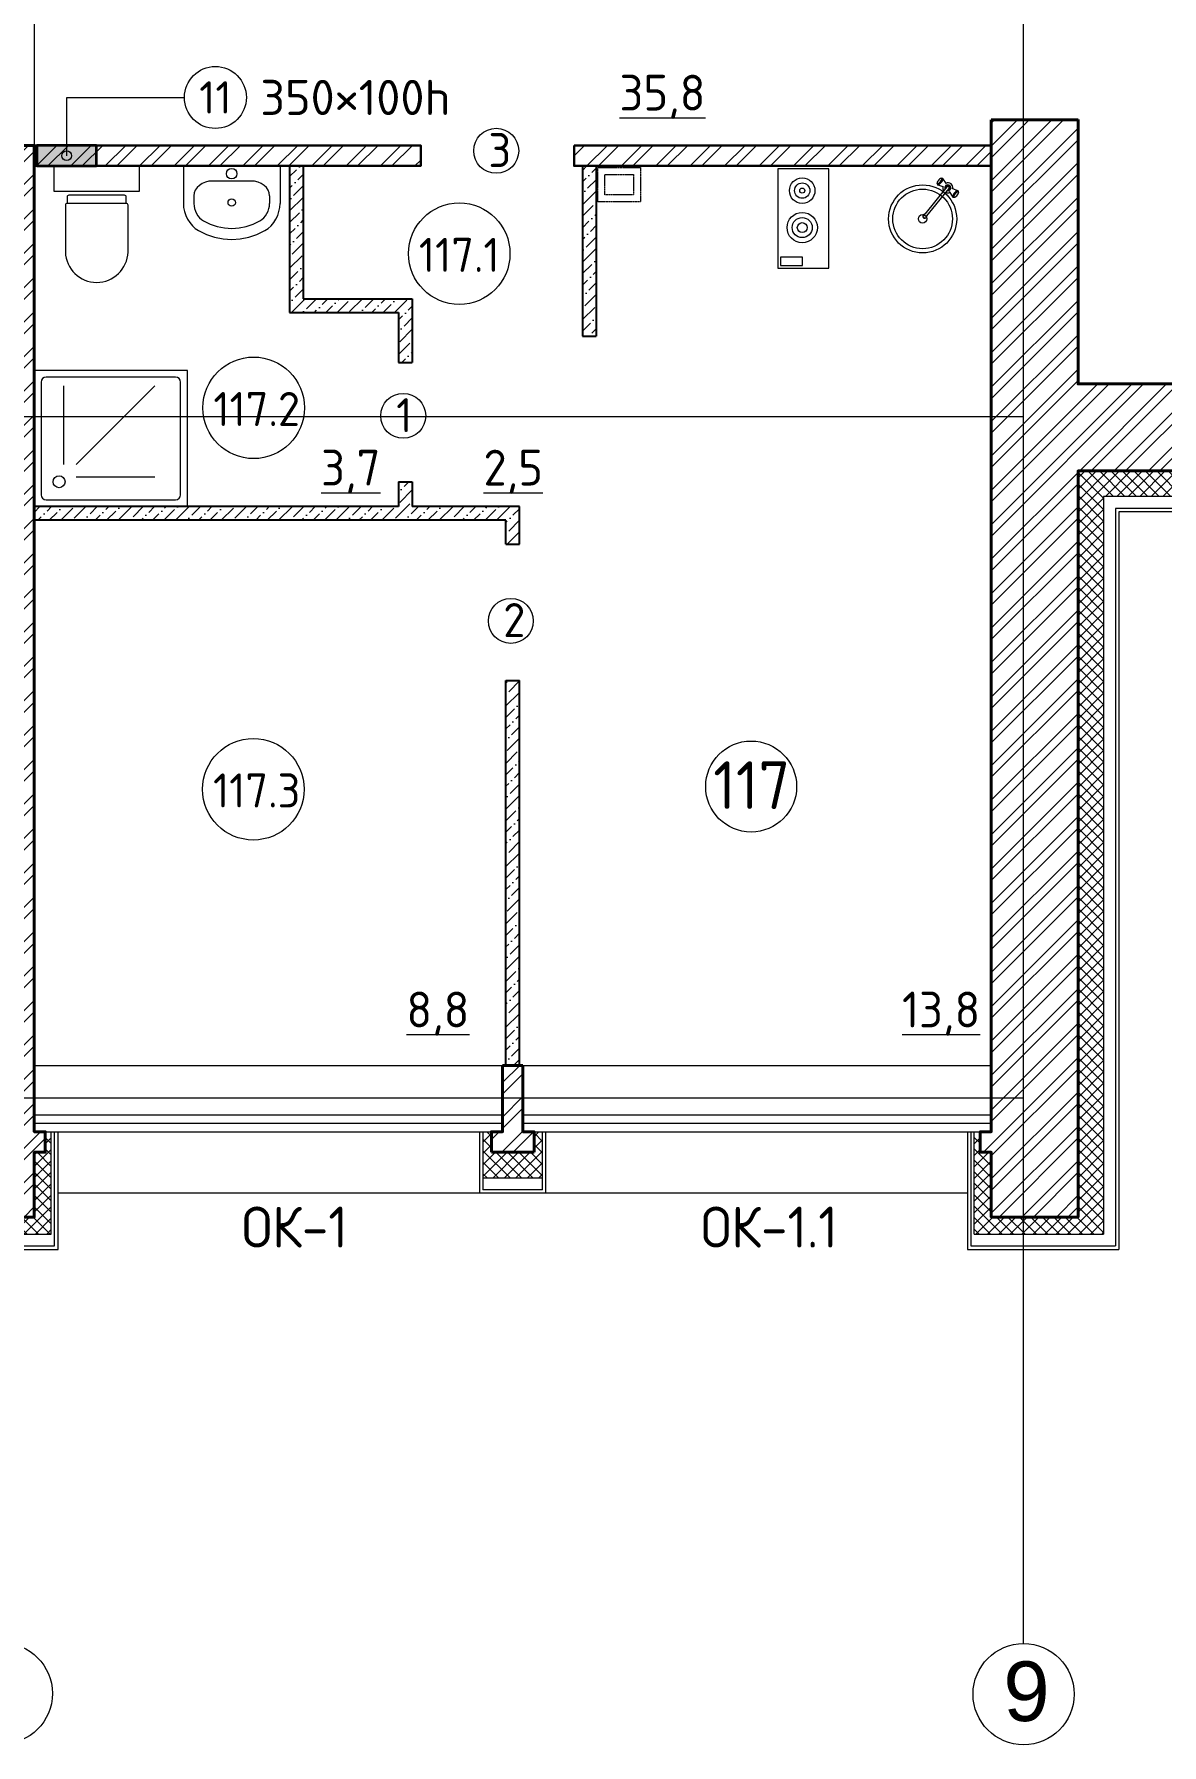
# Model space of a CAD drawing. Header units: millimetres. Extents: x -718 to 68664, y 3859 to 52864.
# Drawn here: x 49533 to 56154, y 27602 to 37643 of the extents above; entities that cross this region are included whole.
import ezdxf
from ezdxf.enums import TextEntityAlignment as Align

# ---------------------------------------------------------------- set-up
doc = ezdxf.new("R2010")
doc.units = ezdxf.units.MM
for name, pattern in [('ACAD_ISO02W100', [15, 12, -3]), ('ACAD_ISO04W100', [30, 24, -3, 0, -3]), ('DASHED', [19.05, 12.7, -6.35])]:
    doc.linetypes.add(name, pattern=pattern)
doc.layers.add('SANTEH', color=30, linetype='Continuous')
for name, color, linetype, lineweight in [('Ж-б_балка', 144, 'ACAD_ISO02W100', 9), ('Кирпич_перегородки_сущ', 46, 'Continuous', 25), ('Кирпич_стены', 56, 'Continuous', 40), ('Марк_пом', 250, 'Continuous', 15), ('Марка_окна_двери', 166, 'Continuous', 13), ('Оборудование', 19, 'Continuous', 13), ('Оборудование_вент', 164, 'Continuous', 15), ('Окна', 164, 'Continuous', 15), ('Оси', 136, 'ACAD_ISO04W100', 9), ('Отверстия', 5, 'Continuous', 35), ('Отверстия_выноски', 7, 'Continuous', 18), ('Перегородки кирпичные новые', 26, 'Continuous', 30), ('Перегородки_новые_CКЦ', 146, 'Continuous', 25), ('Площадь_текст', 198, 'Continuous', 9), ('Утеплитель', 36, 'Continuous', 9), ('фасад_навесной', 250, 'Continuous', 15), ('Штрих_кирпич_план', 27, 'Continuous', 5), ('Штрих_перегородки_план_СКЦ', 116, 'Continuous', 5), ('Штрих_пл_кирп_пер_сущ', 116, 'Continuous', 5), ('Штрих_утеплитель_план', 27, 'Continuous', 5)]:
    doc.layers.add(name, color=color, linetype=linetype, lineweight=lineweight)
doc.styles.add('GOST', font='isocpeur.ttf', dxfattribs={"width": 0.9})
doc.styles.add('GOST Common_1', font='isocpeur.ttf', dxfattribs={"width": 0.95, "height": 45})
doc.styles.get("Standard").update_dxf_attribs({"font": 'arial.ttf'})

# ---------------------------------------------------------------- blocks, each defined once
blk = doc.blocks.new('Dush')
at = {"layer": 'Оборудование'}
for p, q in [((0, -100), (-900, -100)), ((-900, -100), (-900, -900)), ((0, -900), (0, -100)), ((-860, -170), (-860, -830)), ((-70, -140), (-830, -140)), ((-726, -653), (-726, -191)), ((-653, -653), (-191, -191)), ((-40, -830), (-40, -170)), ((-653, -726), (-191, -726)), ((-900, -900), (0, -900)), ((-830, -860), (-70, -860))]:
    blk.add_line(p, q, dxfattribs=at)
blk.add_circle((-754, -754), 35, dxfattribs=at)
for centre, start, end in [((-830, -170), 90, 180), ((-70, -170), 0, 90), ((-830, -830), 180, 270), ((-70, -830), 270, 0)]:
    blk.add_arc(centre, 30, start, end, dxfattribs=at)
blk = doc.blocks.new('Basin 01_72')
for p, q in [((0, 350), (0, 171.8)), ((460, 350), (0, 350)), ((460, 350), (460, 171.8)), ((138.9, 278.2), (138.9, 278.2)), ((321.1, 278.2), (138.9, 278.2)), ((50, 207.5), (50, 171.8)), ((410, 207.5), (410, 171.8))]:
    blk.add_line(p, q)
for points in [[(138.9, 278.2), (121.6, 276.9), (104.9, 272.8), (89.5, 266.3), (76, 257.5), (65, 246.8), (56.8, 234.5), (51.7, 221.3), (50, 207.5)], [(410, 207.5), (408.3, 221.3), (403.2, 234.5), (395, 246.8), (384, 257.5), (370.5, 266.3), (355.1, 272.8), (338.4, 276.9), (321.1, 278.2)], [(0, 171.8), (1.2, 152.1), (5, 132.7), (11.1, 114.1), (19.5, 96.5), (30.1, 80.2), (42.7, 65.6), (56.9, 52.9), (72.7, 42.3)], [(50, 171.8), (50.8, 159.2), (53.2, 146.8), (57.1, 134.9), (62.5, 123.6), (69.3, 113.2), (77.3, 103.8), (86.4, 95.7), (96.5, 89)], [(363.5, 89), (373.6, 95.7), (382.7, 103.8), (390.7, 113.2), (397.5, 123.6), (402.9, 134.9), (406.8, 146.8), (409.2, 159.2), (410, 171.8)], [(387.3, 42.3), (403.1, 52.9), (417.3, 65.6), (429.9, 80.2), (440.5, 96.5), (448.9, 114.1), (455, 132.7), (458.8, 152.1), (460, 171.8)], [(96.5, 89), (128, 73.4), (161.1, 62.2), (195.3, 55.3), (230, 53), (264.7, 55.3), (298.9, 62.2), (332, 73.4), (363.5, 89)], [(72.7, 42.3), (109.8, 24), (148.8, 10.8), (189.1, 2.7), (230, 0), (270.9, 2.7), (311.2, 10.8), (350.2, 24), (387.3, 42.3)]]:
    blk.add_lwpolyline(points)
for centre, radius in [((230, 313.2), 25), ((230, 175.7), 17.5)]:
    blk.add_circle(centre, radius)

msp = doc.modelspace()

# ---------------------------------------------------------------- hatches: boundary and pattern name
at = {"layer": 'Отверстия'}
msp.add_hatch(color=5, dxfattribs=at).paths.add_polyline_path([(49549, 36870), (49899, 36870), (49899, 36990), (49549, 36990)])
at = {"layer": 'Штрих_кирпич_план'}
h = msp.add_hatch(dxfattribs=at)
h.set_pattern_fill('ANSI32', color=256, scale=15)
h.set_pattern_definition([(45, (31448.45, 40962.52), (-101.0279, 101.0279), []), (45, (31515.8, 40962.52), (-101.0279, 101.0279), [])])
h.paths.add_polyline_path([(31533, 41110), (31343, 41110), (31343, 40740), (31533, 40740)], flags=17)
h.paths.add_polyline_path([(31343, 41110), (31153, 41110), (31153, 40740), (31343, 40740)], flags=17)
h.paths.add_polyline_path([(40403, 31590), (40283, 31590), (40283, 31200), (40218, 31200), (40218, 31080), (40468, 31080), (40468, 31200), (40403, 31200)])
h.paths.add_polyline_path([(16413, 47010), (16163, 47010), (16163, 41490), (16413, 41490)])
h.paths.add_polyline_path([(22033, 47520), (20093, 47520), (20093, 47400), (20158, 47400), (20158, 47010), (21523, 47010), (21523, 46750), (22033, 46750)])
h.paths.add_polyline_path([(19258, 47400), (19323, 47400), (19323, 47520), (18813, 47520), (18813, 47400), (18878, 47400), (18878, 47010), (19258, 47010)])
h.paths.add_polyline_path([(17958, 47400), (18023, 47400), (18023, 47520), (17513, 47520), (17513, 47400), (17578, 47400), (17578, 47010), (17958, 47010)])
h.paths.add_polyline_path([(16658, 47400), (16723, 47400), (16723, 47520), (16083, 47520), (16083, 47400), (16148, 47400), (16148, 47010), (16658, 47010)])
h.paths.add_polyline_path([(15358, 47400), (15423, 47400), (15423, 47520), (14913, 47520), (14913, 47400), (14978, 47400), (14978, 47010), (15358, 47010)])
h.paths.add_polyline_path([(13723, 47010), (13723, 47520), (14253, 47520), (14253, 47400), (14188, 47400), (14188, 47010)])
h.paths.add_polyline_path([(12823, 47520), (10363, 47520), (10363, 45840), (10483, 45840), (10483, 45905), (10873, 45905), (10873, 47010), (12823, 47010)])
h.paths.add_polyline_path([(10873, 44725), (10483, 44725), (10483, 44790), (10363, 44790), (10363, 44410), (10483, 44410), (10483, 44475), (10873, 44475)])
h.paths.add_polyline_path([(10873, 43295), (10483, 43295), (10483, 43360), (10363, 43360), (10363, 42980), (10483, 42980), (10483, 43045), (10873, 43045)])
h.paths.add_polyline_path([(22768, 35910), (22033, 35910), (22033, 39560), (21653, 39560), (21653, 35655), (21653, 35080), (22033, 35080), (22033, 35400), (22768, 35400)])
h.paths.add_polyline_path([(22358, 41500), (22423, 41500), (22423, 41620), (22033, 41620), (22033, 44030), (21913, 44030), (21913, 43965), (21523, 43965), (21523, 41490), (15533, 41490), (15533, 41110), (21653, 41110), (21653, 40860), (22033, 40860), (22033, 41110), (22358, 41110)])
h.paths.add_polyline_path([(22033, 45460), (21523, 45460), (21523, 44885), (21913, 44885), (21913, 44820), (22033, 44820)])
h.paths.add_polyline_path([(23658, 41500), (23723, 41500), (23723, 41620), (23213, 41620), (23213, 41500), (23278, 41500), (23278, 41110), (23658, 41110)])
h.paths.add_polyline_path([(25738, 41500), (25803, 41500), (25803, 41620), (25533, 41620), (25023, 41620), (24513, 41620), (24513, 41500), (24578, 41500), (24578, 41110), (25023, 41110), (25023, 40860), (25533, 40860), (25533, 41110), (25738, 41110)])
h.paths.add_polyline_path([(27038, 41500), (27103, 41500), (27103, 41620), (26593, 41620), (26593, 41500), (26658, 41500), (26658, 41110), (27038, 41110)])
h.paths.add_polyline_path([(28728, 41500), (28793, 41500), (28793, 41620), (27893, 41620), (27893, 41500), (27958, 41500), (27958, 41110), (28728, 41110)])
h.paths.add_polyline_path([(30028, 41500), (30093, 41500), (30093, 41620), (29583, 41620), (29583, 41500), (29648, 41500), (29648, 41110), (30028, 41110)])
h.paths.add_polyline_path([(31738, 41500), (31803, 41500), (31803, 41620), (31533, 41620), (31533, 42000), (31153, 42000), (31153, 41620), (30883, 41620), (30883, 41500), (30948, 41500), (30948, 41110), (31738, 41110)])
h.paths.add_polyline_path([(33038, 41500), (33103, 41500), (33103, 41620), (32593, 41620), (32593, 41500), (32658, 41500), (32658, 41110), (33038, 41110)], flags=17)
h.paths.add_polyline_path([(35863, 41620), (33763, 41620), (33763, 41500), (33828, 41500), (33828, 41110), (35863, 41110)], flags=17)
h.paths.add_polyline_path([(37738, 41500), (37803, 41500), (37803, 41620), (37533, 41620), (37533, 42000), (37153, 42000), (37153, 41620), (36893, 41620), (36893, 41110), (37153, 41110), (37158, 39000), (31538, 39000), (31533, 39240), (31153, 39240), (31153, 38370), (31533, 38370), (31533, 38490), (37533, 38490), (37533, 41110), (37738, 41110)])
h.paths.add_polyline_path([(39038, 41500), (39103, 41500), (39103, 41620), (38593, 41620), (38593, 41500), (38658, 41500), (38658, 41110), (39038, 41110)])
h.paths.add_polyline_path([(40728, 41500), (40793, 41500), (40793, 41620), (39893, 41620), (39893, 41500), (39958, 41500), (39958, 41110), (40728, 41110)])
h.paths.add_polyline_path([(42028, 41500), (42093, 41500), (42093, 41620), (41583, 41620), (41583, 41500), (41648, 41500), (41648, 41110), (42028, 41110)])
h.paths.add_polyline_path([(43738, 41500), (43803, 41500), (43803, 41620), (43533, 41620), (43533, 42000), (43153, 42000), (43153, 41620), (42883, 41620), (42883, 41500), (42948, 41500), (42948, 41110), (43153, 41110), (43153, 38490), (43533, 38490), (43533, 41110), (43738, 41110)])
h.paths.add_polyline_path([(45038, 41500), (45103, 41500), (45103, 41620), (44593, 41620), (44593, 41500), (44658, 41500), (44658, 41110), (45038, 41110)])
h.paths.add_polyline_path([(46728, 41500), (46793, 41500), (46793, 41620), (45893, 41620), (45893, 41500), (45958, 41500), (45958, 41110), (46728, 41110)])
h.paths.add_polyline_path([(48028, 41500), (48093, 41500), (48093, 41620), (47583, 41620), (47583, 41500), (47648, 41500), (47648, 41110), (48028, 41110)])
h.paths.add_polyline_path([(49738, 41500), (49803, 41500), (49803, 41620), (49533, 41620), (49533, 42000), (49153, 42000), (49153, 41620), (48883, 41620), (48883, 41500), (48948, 41500), (48948, 41110), (49153, 41110), (49153, 38490), (49533, 38490), (49533, 38610), (49533, 41110), (49738, 41110)])
h.paths.add_polyline_path([(51038, 41500), (51103, 41500), (51103, 41620), (50593, 41620), (50593, 41500), (50658, 41500), (50658, 41110), (51038, 41110)])
h.paths.add_polyline_path([(52728, 41500), (52793, 41500), (52793, 41620), (51893, 41620), (51893, 41500), (51958, 41500), (51958, 41110), (52728, 41110)])
h.paths.add_polyline_path([(54028, 41500), (54093, 41500), (54093, 41620), (53583, 41620), (53583, 41500), (53648, 41500), (53648, 41110), (54028, 41110)])
h.paths.add_polyline_path([(55663, 42000), (55153, 42000), (55153, 41620), (54883, 41620), (54883, 41500), (54948, 41500), (54948, 41110), (55153, 41110), (55153, 38340), (55663, 38340), (55663, 39710), (57638, 39710), (57638, 40100), (57703, 40100), (57703, 40220), (55663, 40220)])
h.paths.add_polyline_path([(61473, 40220), (59403, 40220), (59403, 40100), (59468, 40100), (59468, 39710), (60963, 39710), (60963, 39005), (61353, 39005), (61353, 38940), (61473, 38940)])
h.paths.add_polyline_path([(61473, 37910), (61353, 37910), (61353, 37845), (60963, 37845), (60963, 36880), (61473, 36880)])
h.paths.add_polyline_path([(61473, 35590), (60963, 35590), (58988, 35590), (58988, 35200), (58923, 35200), (58923, 35080), (58988, 35080), (61473, 35080)])
h.paths.add_polyline_path([(57158, 35590), (55663, 35590), (55663, 37140), (55153, 37140), (55153, 31590), (55153, 31200), (55088, 31200), (55088, 31080), (55153, 31080), (55153, 30700), (55663, 30700), (55663, 31080), (55663, 35080), (57223, 35080), (57223, 35200), (57158, 35200)])
h.paths.add_polyline_path([(52468, 31200), (52403, 31200), (52403, 31590), (52283, 31590), (52283, 31200), (52218, 31200), (52218, 31080), (52468, 31080)])
h.paths.add_polyline_path([(49533, 31590), (49533, 36990), (49153, 36990), (49153, 31590), (49153, 31200), (49088, 31200), (49088, 31080), (49153, 31080), (49153, 30700), (49533, 30700), (49533, 31080), (49598, 31080), (49598, 31200), (49533, 31200)])
h.paths.add_polyline_path([(46468, 31200), (46403, 31200), (46403, 31590), (46283, 31590), (46283, 31200), (46218, 31200), (46218, 31080), (46468, 31080)])
h.paths.add_polyline_path([(43598, 31200), (43533, 31200), (43533, 31590), (43533, 36990), (43153, 36990), (43153, 31590), (43153, 31200), (43088, 31200), (43088, 31080), (43153, 31080), (43153, 30700), (43533, 30700), (43533, 31080), (43598, 31080)])
h.paths.add_polyline_path([(37533, 31590), (37533, 36990), (37153, 36990), (37153, 31590), (37153, 31200), (37088, 31200), (37088, 31080), (37153, 31080), (37153, 30700), (37533, 30700), (37533, 31080), (37598, 31080), (37598, 31200), (37533, 31200)])
h.paths.add_polyline_path([(34403, 31590), (34283, 31590), (34283, 31200), (34218, 31200), (34218, 31080), (34468, 31080), (34468, 31200), (34403, 31200)])
h.paths.add_polyline_path([(31533, 31590), (31533, 36400), (31153, 36400), (31153, 31590), (31153, 31200), (31088, 31200), (31088, 31080), (31153, 31080), (31153, 30700), (31533, 30700), (31533, 31080), (31598, 31080), (31598, 31200), (31533, 31200)])
h.paths.add_polyline_path([(31533, 37170), (31153, 37170), (31153, 36400), (31533, 36400)])
h.paths.add_polyline_path([(28403, 31590), (28283, 31590), (28283, 31200), (28218, 31200), (28218, 31080), (28468, 31080), (28468, 31200), (28403, 31200)])
h.paths.add_polyline_path([(25533, 34295), (25143, 34295), (25143, 34360), (25023, 34360), (25023, 34035), (25023, 31080), (25023, 30700), (25533, 30700), (25533, 31080), (25598, 31080), (25598, 31200), (25533, 31200), (25533, 31590)])
h.paths.add_polyline_path([(25533, 37252), (25023, 37252), (25023, 35910), (24448, 35910), (24448, 35400), (25023, 35400), (25023, 35150), (25143, 35150), (25143, 35215), (25533, 35215)])
h.paths.add_polyline_path([(25533, 39560), (25023, 39560), (25023, 38660), (25533, 38660)])
h.paths.add_polyline_path([(12666, 41110), (12666, 41490), (10873, 41490), (10873, 41865), (10483, 41865), (10483, 41930), (10363, 41930), (10363, 35080), (10363, 34635), (10873, 34635), (10873, 35080), (10873, 41110)])
at = {"layer": 'Штрих_перегородки_план_СКЦ'}
h = msp.add_hatch(dxfattribs=at)
h.set_pattern_fill('ANSI36', color=256, scale=15)
h.set_pattern_definition([(45, (-66363.263, 98365.506), (25.25697, 92.608891), [119.0625, -23.8125, 0, -23.8125])])
h.paths.add_polyline_path([(51753, 36090), (51113, 36090), (51113, 36870), (51033, 36870), (51033, 36010), (51673, 36010), (51673, 35716), (51753, 35716)])
h.paths.add_polyline_path([(52833, 36870), (52753, 36870), (52753, 35870), (52833, 35870)])
h.paths.add_polyline_path([(52383, 34870), (51753, 34870), (51753, 35016), (51673, 35016), (51673, 34870), (49533, 34870), (49533, 34790), (52303, 34790), (52303, 34650), (52383, 34650)])
h.paths.add_polyline_path([(52383, 33850), (52303, 33850), (52303, 31590), (52383, 31590)])
at = {"layer": 'Штрих_пл_кирп_пер_сущ'}
h = msp.add_hatch(dxfattribs=at)
h.set_pattern_fill('ANSI32', color=256, scale=15)
h.set_pattern_definition([(45, (-66363.26, 98365.5), (-101.02788, 101.02788), []), (45, (-66295.91, 98365.5), (-101.02788, 101.02788), [])])
h.paths.add_polyline_path([(39433, 36990), (37533, 36990), (37533, 36870), (39383, 36870), (39433, 36870)])
h.paths.add_polyline_path([(43153, 36990), (40233, 36990), (40233, 36870), (43153, 36870)])
h.paths.add_polyline_path([(45983, 36990), (43533, 36990), (43533, 36870), (45983, 36870)])
h.paths.add_polyline_path([(49153, 36990), (46883, 36990), (46883, 36870), (49153, 36870)])
h.paths.add_polyline_path([(51803, 36990), (49533, 36990), (49533, 36870), (51803, 36870)])
h.paths.add_polyline_path([(55153, 36990), (52703, 36990), (52703, 36870), (55153, 36870)])
at = {"layer": 'Штрих_утеплитель_план'}
h = msp.add_hatch(dxfattribs=at)
h.set_pattern_fill('ANSI37', color=256, scale=15)
h.set_pattern_definition([(45, (-66363.263, 98365.506), (-33.67596, 33.67596), []), (135, (-66363.263, 98365.506), (-33.67596, -33.67596), [])])
h.paths.add_polyline_path([(54123, 41770), (53553, 41770), (53553, 41500), (53583, 41500), (53583, 41620), (54093, 41620), (54093, 41500), (54123, 41500)])
h.paths.add_polyline_path([(55813, 42100), (55053, 42100), (55053, 41770), (54853, 41770), (54853, 41500), (54883, 41500), (54883, 41620), (55153, 41620), (55153, 42000), (55663, 42000), (55663, 40220), (57703, 40220), (57703, 40100), (57733, 40100), (57733, 40370), (55813, 40370)])
h.paths.add_polyline_path([(61623, 40370), (59373, 40370), (59373, 40100), (59403, 40100), (59403, 40220), (61473, 40220), (61473, 39900), (61623, 39900)])
h.paths.add_polyline_path([(61623, 39900), (61473, 39900), (61473, 38940), (61353, 38940), (61353, 38910), (61623, 38910)])
h.paths.add_polyline_path([(61623, 37940), (61353, 37940), (61353, 37910), (61473, 37910), (61473, 36880), (61343, 36880), (61343, 36850), (61623, 36850)])
h.paths.add_polyline_path([(61623, 35620), (61343, 35620), (61343, 35590), (61473, 35590), (61473, 35080), (61343, 35080), (61343, 34930), (61623, 34930)])
h.paths.add_polyline_path([(61343, 35080), (58923, 35080), (58923, 35200), (58893, 35200), (58893, 34930), (61343, 34930)])
h.paths.add_polyline_path([(57253, 35200), (57223, 35200), (57223, 35080), (55663, 35080), (55663, 31080), (55663, 30700), (55343, 30700), (55343, 30600), (55813, 30600), (55813, 34930), (57253, 34930)])
h.paths.add_polyline_path([(55343, 30700), (55153, 30700), (55153, 31080), (55088, 31080), (55088, 31200), (55053, 31200), (55053, 30600), (55343, 30600)])
h.paths.add_polyline_path([(52518, 31200), (52468, 31200), (52468, 31080), (52218, 31080), (52218, 31200), (52168, 31200), (52168, 30930), (52518, 30930)])
h.paths.add_polyline_path([(49633, 31200), (49598, 31200), (49598, 31080), (49533, 31080), (49533, 30700), (49343, 30700), (49343, 30600), (49633, 30600)])
h.paths.add_polyline_path([(49343, 30700), (49153, 30700), (49153, 31080), (49088, 31080), (49088, 31200), (49053, 31200), (49053, 30600), (49343, 30600)])
h.paths.add_polyline_path([(46518, 31200), (46468, 31200), (46468, 31080), (46218, 31080), (46218, 31200), (46168, 31200), (46168, 30930), (46518, 30930)])
h.paths.add_polyline_path([(43633, 31200), (43598, 31200), (43598, 31080), (43533, 31080), (43533, 30700), (43343, 30700), (43343, 30600), (43633, 30600)])
h.paths.add_polyline_path([(43343, 30700), (43153, 30700), (43153, 31080), (43088, 31080), (43088, 31200), (43053, 31200), (43053, 30600), (43343, 30600)])
h.paths.add_polyline_path([(40518, 31200), (40468, 31200), (40468, 31080), (40218, 31080), (40218, 31200), (40168, 31200), (40168, 30930), (40518, 30930)])
h.paths.add_polyline_path([(37633, 31200), (37598, 31200), (37598, 31080), (37533, 31080), (37533, 30700), (37343, 30700), (37343, 30600), (37633, 30600)])
h.paths.add_polyline_path([(37343, 30700), (37153, 30700), (37153, 31080), (37088, 31080), (37088, 31200), (37053, 31200), (37053, 30600), (37343, 30600)])
h.paths.add_polyline_path([(34518, 31200), (34468, 31200), (34468, 31080), (34218, 31080), (34218, 31200), (34168, 31200), (34168, 30930), (34518, 30930)])
h.paths.add_polyline_path([(31633, 31200), (31598, 31200), (31598, 31080), (31533, 31080), (31533, 30700), (31343, 30700), (31343, 30600), (31633, 30600)])
h.paths.add_polyline_path([(31343, 30700), (31153, 30700), (31153, 31080), (31088, 31080), (31088, 31200), (31053, 31200), (31053, 30600), (31343, 30600)])
h.paths.add_polyline_path([(28518, 31200), (28468, 31200), (28468, 31080), (28218, 31080), (28218, 31200), (28168, 31200), (28168, 30930), (28518, 30930)])
h.paths.add_polyline_path([(25633, 31200), (25598, 31200), (25598, 31080), (25533, 31080), (25533, 30700), (25343, 30700), (25343, 30600), (25633, 30600)])
h.paths.add_polyline_path([(25343, 30700), (25023, 30700), (25023, 31080), (25023, 31400), (24873, 31400), (24873, 30600), (25343, 30600)])
h.paths.add_polyline_path([(25023, 34360), (25143, 34360), (25143, 34390), (24873, 34390), (24873, 31400), (25023, 31400)])
h.paths.add_polyline_path([(25023, 35400), (24448, 35400), (24418, 35400), (24418, 35250), (24873, 35250), (24873, 35120), (25143, 35120), (25143, 35150), (25023, 35150)])
h.paths.add_polyline_path([(22798, 35400), (22768, 35400), (22768, 35400), (22033, 35400), (22033, 35080), (21843, 35080), (21843, 34980), (22133, 34980), (22133, 35250), (22798, 35250)])
h.paths.add_polyline_path([(21843, 35080), (21653, 35080), (21653, 35200), (21553, 35200), (21553, 34980), (21843, 34980)])
h.paths.add_polyline_path([(19343, 35200), (19243, 35200), (19243, 35080), (18863, 35080), (18863, 35200), (18763, 35200), (18763, 34930), (19343, 34930)])
h.paths.add_polyline_path([(16263, 35080), (16073, 35080), (16073, 35200), (15973, 35200), (15973, 34930), (16263, 34930)])
h.paths.add_polyline_path([(16553, 35200), (16453, 35200), (16453, 35080), (16263, 35080), (16263, 34930), (16553, 34930)])
h.paths.add_polyline_path([(13763, 35200), (13663, 35200), (13663, 35080), (13283, 35080), (13283, 35200), (13183, 35200), (13183, 34930), (13763, 34930)])
h.paths.add_polyline_path([(10973, 35200), (10873, 35200), (10873, 35080), (10873, 34635), (10683, 34635), (10683, 34535), (10973, 34535)])
h.paths.add_polyline_path([(10363, 35080), (10363, 35400), (10213, 35400), (10213, 34535), (10683, 34535), (10683, 34635), (10363, 34635)])
h.paths.add_polyline_path([(10363, 41300), (10213, 41300), (10213, 35400), (10363, 35400)])
h.paths.add_polyline_path([(10363, 41930), (10483, 41930), (10483, 41960), (10213, 41960), (10213, 41300), (10363, 41300)])
h.paths.add_polyline_path([(10363, 43360), (10483, 43360), (10483, 43390), (10213, 43390), (10213, 42950), (10483, 42950), (10483, 42980), (10363, 42980)])
h.paths.add_polyline_path([(10363, 44790), (10483, 44790), (10483, 44820), (10213, 44820), (10213, 44380), (10483, 44380), (10483, 44410), (10363, 44410)])
h.paths.add_polyline_path([(10363, 47200), (10213, 47200), (10213, 45810), (10483, 45810), (10483, 45840), (10363, 45840)])
h.paths.add_polyline_path([(10363, 47520), (12823, 47520), (12823, 47310), (12853, 47310), (12853, 47670), (10213, 47670), (10213, 47200), (10363, 47200)])
h.paths.add_polyline_path([(14283, 47670), (13693, 47670), (13693, 47310), (13723, 47310), (13723, 47520), (14253, 47520), (14253, 47400), (14283, 47400)])
h.paths.add_polyline_path([(15453, 47670), (14883, 47670), (14883, 47400), (14913, 47400), (14913, 47520), (15423, 47520), (15423, 47400), (15453, 47400)])
h.paths.add_polyline_path([(16753, 47670), (16053, 47670), (16053, 47400), (16083, 47400), (16083, 47520), (16723, 47520), (16723, 47400), (16753, 47400)])
h.paths.add_polyline_path([(18053, 47670), (17483, 47670), (17483, 47400), (17513, 47400), (17513, 47520), (18023, 47520), (18023, 47400), (18053, 47400)])
h.paths.add_polyline_path([(19353, 47670), (18783, 47670), (18783, 47400), (18813, 47400), (18813, 47520), (19323, 47520), (19323, 47400), (19353, 47400)])
h.paths.add_polyline_path([(22183, 47670), (20063, 47670), (20063, 47400), (20093, 47400), (20093, 47520), (22033, 47520), (22033, 46750), (21843, 46750), (21843, 46720), (22183, 46720)])
h.paths.add_polyline_path([(22183, 45490), (21843, 45490), (21843, 45460), (22033, 45460), (22033, 44820), (21913, 44820), (21913, 44790), (22183, 44790)])
h.paths.add_polyline_path([(22183, 44060), (21913, 44060), (21913, 44030), (22033, 44030), (22033, 41620), (22423, 41620), (22423, 41500), (22453, 41500), (22453, 41770), (22183, 41770)])
h.paths.add_polyline_path([(23753, 41770), (23183, 41770), (23183, 41500), (23213, 41500), (23213, 41620), (23723, 41620), (23723, 41500), (23753, 41500)])
h.paths.add_polyline_path([(25833, 41770), (24483, 41770), (24483, 41500), (24513, 41500), (24513, 41620), (25023, 41620), (25533, 41620), (25803, 41620), (25803, 41500), (25833, 41500)])
h.paths.add_polyline_path([(27133, 41770), (26563, 41770), (26563, 41500), (26593, 41500), (26593, 41620), (27103, 41620), (27103, 41500), (27133, 41500)])
h.paths.add_polyline_path([(28823, 41770), (27863, 41770), (27863, 41500), (27893, 41500), (27893, 41620), (28793, 41620), (28793, 41500), (28823, 41500)])
h.paths.add_polyline_path([(30123, 41770), (29553, 41770), (29553, 41500), (29583, 41500), (29583, 41620), (30093, 41620), (30093, 41500), (30123, 41500)])
h.paths.add_polyline_path([(31153, 42000), (31533, 42000), (31533, 41620), (31803, 41620), (31803, 41500), (31833, 41500), (31833, 41770), (31633, 41770), (31633, 42100), (31053, 42100), (31053, 41770), (30853, 41770), (30853, 41500), (30883, 41500), (30883, 41620), (31153, 41620)])
h.paths.add_polyline_path([(33133, 41770), (32563, 41770), (32563, 41500), (32593, 41500), (32593, 41620), (33103, 41620), (33103, 41500), (33133, 41500)])
h.paths.add_polyline_path([(35893, 41770), (33733, 41770), (33733, 41500), (33763, 41500), (33763, 41620), (35863, 41620), (35863, 41340), (35893, 41340)])
h.paths.add_polyline_path([(37153, 42000), (37533, 42000), (37533, 41620), (37803, 41620), (37803, 41500), (37833, 41500), (37833, 41770), (37633, 41770), (37633, 42100), (37053, 42100), (37053, 41770), (36863, 41770), (36863, 41340), (36879, 41340), (36893, 41340), (36893, 41620), (37153, 41620)])
h.paths.add_polyline_path([(39133, 41770), (38563, 41770), (38563, 41500), (38593, 41500), (38593, 41620), (39103, 41620), (39103, 41500), (39133, 41500)])
h.paths.add_polyline_path([(40823, 41770), (39863, 41770), (39863, 41500), (39893, 41500), (39893, 41620), (40793, 41620), (40793, 41500), (40823, 41500)])
h.paths.add_polyline_path([(42123, 41770), (41553, 41770), (41553, 41500), (41583, 41500), (41583, 41620), (42093, 41620), (42093, 41500), (42123, 41500)])
h.paths.add_polyline_path([(43153, 42000), (43533, 42000), (43533, 41620), (43803, 41620), (43803, 41500), (43833, 41500), (43833, 41770), (43633, 41770), (43633, 42100), (43053, 42100), (43053, 41770), (42853, 41770), (42853, 41500), (42883, 41500), (42883, 41620), (43153, 41620)])
h.paths.add_polyline_path([(45133, 41770), (44563, 41770), (44563, 41500), (44593, 41500), (44593, 41620), (45103, 41620), (45103, 41500), (45133, 41500)])
h.paths.add_polyline_path([(46823, 41770), (45863, 41770), (45863, 41500), (45893, 41500), (45893, 41620), (46793, 41620), (46793, 41500), (46823, 41500)])
h.paths.add_polyline_path([(48123, 41770), (47553, 41770), (47553, 41500), (47583, 41500), (47583, 41620), (48093, 41620), (48093, 41500), (48123, 41500)])
h.paths.add_polyline_path([(49153, 42000), (49533, 42000), (49533, 41620), (49803, 41620), (49803, 41500), (49833, 41500), (49833, 41770), (49633, 41770), (49633, 42100), (49053, 42100), (49053, 41770), (48853, 41770), (48853, 41500), (48883, 41500), (48883, 41620), (49153, 41620)])
h.paths.add_polyline_path([(51133, 41770), (50563, 41770), (50563, 41500), (50593, 41500), (50593, 41620), (51103, 41620), (51103, 41500), (51133, 41500)])
h.paths.add_polyline_path([(52823, 41770), (51863, 41770), (51863, 41500), (51893, 41500), (51893, 41620), (52793, 41620), (52793, 41500), (52823, 41500)])

# ---------------------------------------------------------------- linework, layer by layer
at = {"layer": 'Ж-б_балка', "ltscale": 0.1}
msp.add_line((49533, 38610), (49533, 37110), dxfattribs=at)
at = {"layer": 'Ж-б_балка', "ltscale": 15}
msp.add_line((49533, 38490), (49533, 36990), dxfattribs=at)
at = {"layer": 'Кирпич_перегородки_сущ'}
for p, q in [((49533, 36990), (51803, 36990)), ((51803, 36990), (51803, 36870)), ((52703, 36990), (55153, 36990)), ((52703, 36990), (52703, 36870)), ((49533, 36870), (51803, 36870)), ((52703, 36870), (55153, 36870))]:
    msp.add_line(p, q, dxfattribs=at)
at = {"layer": 'Кирпич_стены'}
for p, q in [((55153, 37140), (55663, 37140)), ((49153, 36990), (49533, 36990))]:
    msp.add_line(p, q, dxfattribs=at)
at = {"layer": 'Кирпич_стены', "lineweight": 15}
msp.add_line((49533, 31590), (55153, 31590), dxfattribs=at)
at = {"layer": 'Кирпич_стены'}
for points in [[(55153, 37140), (55153, 31590)], [(57158, 35590), (55663, 35590), (55663, 37142)], [(49533, 31590), (49533, 36990)], [(55088, 31080), (55153, 31080), (55153, 30700), (55663, 30700), (55663, 31080), (55663, 35080), (57223, 35080)], [(49533, 31590), (49533, 31200), (49598, 31200), (49598, 31080), (49533, 31080)], [(52283, 31590), (52283, 31200), (52218, 31200), (52218, 31080)], [(52403, 31590), (52283, 31590)], [(52403, 31590), (52403, 31200), (52468, 31200), (52468, 31080)], [(55153, 31590), (55153, 31200), (55088, 31200), (55088, 31080), (55153, 31080)], [(49088, 31080), (49153, 31080), (49153, 30700), (49533, 30700), (49533, 31080), (49598, 31080)], [(52218, 31080), (52468, 31080)]]:
    msp.add_lwpolyline(points, dxfattribs=at)
at = {"layer": 'Марк_пом'}
for centre, radius in [((52029, 36355), 298), ((50822, 35450), 298), ((50820, 33211), 298), ((53743, 33227), 267)]:
    msp.add_circle(centre, radius, dxfattribs=at)
at = {"layer": 'Марка_окна_двери'}
for centre in [(52246, 36959), (51700, 35403), (52332, 34199)]:
    msp.add_circle(centre, 132, dxfattribs=at)
at = {"layer": 'Оборудование', "linetype": 'Continuous'}
for p, q in [((54836, 36772), (54835, 36768)), ((54835, 36768), (54836, 36766)), ((54837, 36762), (54835, 36768)), ((54838, 36778), (54836, 36772)), ((54836, 36766), (54839, 36766)), ((54837, 36762), (54838, 36759)), ((54841, 36783), (54838, 36778)), ((54838, 36759), (54841, 36759)), ((54875, 36745), (54838, 36759)), ((54839, 36766), (54842, 36767)), ((54846, 36789), (54841, 36783)), ((54841, 36759), (54846, 36760)), ((54842, 36767), (54847, 36770)), ((54850, 36793), (54846, 36789)), ((54846, 36760), (54851, 36764)), ((54847, 36770), (54852, 36775)), ((54855, 36796), (54850, 36793)), ((54851, 36764), (54857, 36770)), ((54852, 36775), (54856, 36780)), ((54859, 36798), (54855, 36796)), ((54856, 36780), (54860, 36786)), ((54857, 36770), (54862, 36776)), ((54861, 36797), (54859, 36798)), ((54865, 36797), (54859, 36798)), ((54860, 36786), (54862, 36791)), ((54862, 36795), (54861, 36797)), ((54862, 36791), (54862, 36795)), ((54862, 36776), (54866, 36783)), ((54868, 36797), (54865, 36797)), ((54866, 36783), (54869, 36789)), ((54869, 36794), (54868, 36797)), ((54890, 36764), (54868, 36797)), ((54869, 36789), (54869, 36794)), ((54887, 36755), (54883, 36750)), ((54887, 36754), (54884, 36750)), ((54892, 36758), (54887, 36755)), ((54892, 36757), (54887, 36754)), ((54898, 36759), (54892, 36758)), ((54898, 36758), (54892, 36757)), ((54898, 36752), (54894, 36751)), ((54903, 36758), (54898, 36759)), ((54903, 36757), (54898, 36758)), ((54901, 36751), (54898, 36752)), ((54909, 36755), (54903, 36758)), ((54908, 36754), (54903, 36757)), ((54912, 36750), (54908, 36754)), ((54912, 36751), (54909, 36755)), ((54893, 36748), (54762, 36587)), ((54775, 36577), (54905, 36738)), ((54883, 36750), (54881, 36745)), ((54881, 36745), (54881, 36739)), ((54881, 36739), (54882, 36735)), ((54884, 36750), (54882, 36744)), ((54882, 36744), (54882, 36739)), ((54882, 36739), (54883, 36736)), ((54889, 36747), (54888, 36743)), ((54888, 36743), (54888, 36742)), ((54891, 36749), (54889, 36747)), ((54894, 36751), (54891, 36749)), ((54895, 36749), (54893, 36748)), ((54898, 36750), (54895, 36749)), ((54895, 36726), (54898, 36726)), ((54895, 36725), (54898, 36725)), ((54900, 36749), (54898, 36750)), ((54898, 36726), (54904, 36727)), ((54898, 36725), (54904, 36726)), ((54903, 36748), (54900, 36749)), ((54900, 36732), (54901, 36733)), ((54904, 36750), (54901, 36751)), ((54901, 36733), (54904, 36734)), ((54905, 36746), (54903, 36748)), ((54906, 36747), (54904, 36750)), ((54904, 36734), (54907, 36737)), ((54904, 36727), (54908, 36730)), ((54904, 36726), (54909, 36729)), ((54906, 36743), (54905, 36746)), ((54905, 36738), (54906, 36741)), ((54908, 36744), (54906, 36747)), ((54906, 36741), (54906, 36743)), ((54906, 36720), (54928, 36687)), ((54907, 36737), (54908, 36740)), ((54908, 36740), (54908, 36744)), ((54908, 36730), (54912, 36734)), ((54909, 36729), (54913, 36734)), ((54915, 36745), (54912, 36751)), ((54914, 36745), (54912, 36750)), ((54912, 36734), (54914, 36739)), ((54913, 36734), (54915, 36739)), ((54914, 36739), (54914, 36745)), ((54915, 36739), (54915, 36745)), ((54921, 36739), (54958, 36724)), ((54927, 36695), (54926, 36690)), ((54926, 36690), (54928, 36687)), ((54930, 36701), (54927, 36695)), ((54928, 36687), (54931, 36686)), ((54934, 36708), (54930, 36701)), ((54931, 36686), (54937, 36686)), ((54934, 36693), (54933, 36689)), ((54933, 36689), (54934, 36687)), ((54939, 36714), (54934, 36708)), ((54936, 36698), (54934, 36693)), ((54934, 36687), (54937, 36686)), ((54940, 36704), (54936, 36698)), ((54937, 36686), (54941, 36687)), ((54945, 36720), (54939, 36714)), ((54944, 36709), (54940, 36704)), ((54941, 36687), (54945, 36691)), ((54949, 36714), (54944, 36709)), ((54950, 36723), (54945, 36720)), ((54945, 36691), (54950, 36695)), ((54953, 36717), (54949, 36714)), ((54955, 36725), (54950, 36723)), ((54950, 36695), (54954, 36701)), ((54957, 36718), (54953, 36717)), ((54954, 36701), (54958, 36706)), ((54958, 36724), (54955, 36725)), ((54960, 36718), (54957, 36718)), ((54959, 36721), (54958, 36724)), ((54958, 36706), (54960, 36711)), ((54959, 36721), (54961, 36715)), ((54961, 36715), (54960, 36718)), ((54960, 36711), (54961, 36715)), ((54753, 36578), (54752, 36575)), ((54752, 36575), (54752, 36571)), ((54752, 36571), (54753, 36568)), ((54754, 36582), (54753, 36578)), ((54753, 36578), (54754, 36582)), ((54753, 36578), (54753, 36574)), ((54753, 36574), (54755, 36571)), ((54753, 36568), (54755, 36566)), ((54757, 36584), (54754, 36582)), ((54755, 36571), (54757, 36568)), ((54755, 36566), (54758, 36564)), ((54760, 36586), (54757, 36584)), ((54757, 36568), (54761, 36566)), ((54758, 36564), (54762, 36563)), ((54762, 36587), (54760, 36586)), ((54761, 36566), (54764, 36565)), ((54762, 36563), (54765, 36564)), ((54764, 36565), (54768, 36566)), ((54765, 36564), (54768, 36566)), ((54768, 36566), (54771, 36568)), ((54768, 36566), (54771, 36568)), ((54771, 36568), (54774, 36571)), ((54774, 36571), (54775, 36574)), ((54775, 36574), (54775, 36577))]:
    msp.add_line(p, q, dxfattribs=at)
at = {"layer": 'Оборудование'}
for points in [[(50150, 36870), (50150, 36720), (49650, 36720), (49650, 36870)], [(50150, 36870), (50150, 36720), (49650, 36720), (49650, 36870)], [(54200, 36270), (54200, 36853), (53900, 36853), (53900, 36270)], [(54044, 36335), (53916, 36335), (53916, 36285), (54044, 36285)]]:
    msp.add_lwpolyline(points, close=True, dxfattribs=at)
msp.add_lwpolyline([(50084, 36364), (50084, 36364), (50084, 36640, 0.414214), (50074, 36650), (50074, 36688, 0.414214), (50064, 36698), (49736, 36698, 0.414214), (49726, 36688), (49726, 36650, 0.414214), (49716, 36640), (49716, 36364, 0.965307)], format="xyb", close=True, dxfattribs=at)
msp.add_lwpolyline([(50074, 36650), (49726, 36650)], dxfattribs=at)
for centre, radius in [((54043, 36725), 75), ((54043, 36725), 45), ((54043, 36725), 15), ((54043, 36508), 89), ((54043, 36508), 59), ((54043, 36508), 29)]:
    msp.add_circle(centre, radius, dxfattribs=at)
at = {"layer": 'Оборудование', "linetype": 'Continuous'}
for radius in [200, 175, 25]:
    msp.add_circle((54750, 36559), radius, dxfattribs=at)
for start, end in [(349.0488, 113.0958), (169.0488, 215.847), (246.2976, 293.0958)]:
    msp.add_arc((54898, 36742), 30, start, end, dxfattribs=at)
at = {"layer": 'Оборудование_вент', "color": 175, "linetype": 'DASHED', "lineweight": 9, "ltscale": 0.06, "true_color": 0x4554a5}
for points in [[(52843, 36860), (53093, 36860), (53093, 36660), (52843, 36660)], [(52883, 36820), (53053, 36820), (53053, 36700), (52883, 36700)]]:
    msp.add_lwpolyline(points, close=True, dxfattribs=at)
at = {"layer": 'Окна'}
for p, q in [((49533, 31300), (52283, 31300)), ((49533, 31250), (52283, 31250)), ((52403, 31300), (55153, 31300)), ((52403, 31250), (55153, 31250)), ((49598, 31200), (52218, 31200)), ((52468, 31200), (55088, 31200))]:
    msp.add_line(p, q, dxfattribs=at)
at = {"layer": 'Оси', "ltscale": 0.3}
for p, q in [((55343, 28200), (55343, 41990)), ((4164, 35400), (55343, 35400)), ((4164, 31400), (55343, 31400))]:
    msp.add_line(p, q, dxfattribs=at)
at = {"layer": 'Оси', "linetype": 'Continuous'}
msp.add_line((55343, 28196), (55343, 28700), dxfattribs=at)
for centre in [(49343, 27903), (55343, 27899)]:
    msp.add_circle(centre, 297, dxfattribs=at)
at = {"layer": 'Отверстия', "color": 5}
msp.add_lwpolyline([(49549, 36870), (49899, 36870), (49899, 36990), (49549, 36990)], close=True, dxfattribs=at)
at = {"layer": 'Отверстия_выноски', "lineweight": 13}
msp.add_lwpolyline([(49724, 36930), (49724, 37272), (50415, 37272)], dxfattribs=at)
at = {"layer": 'Отверстия_выноски'}
for centre, radius in [((50597, 37272), 182), ((49724, 36930), 28.9)]:
    msp.add_circle(centre, radius, dxfattribs=at)
at = {"layer": 'Перегородки кирпичные новые'}
for points in [[(49533, 36990), (51803, 36990), (51803, 36870), (49533, 36870)], [(52703, 36990), (55153, 36990), (55153, 36870), (52703, 36870)]]:
    msp.add_lwpolyline(points, close=True, dxfattribs=at)
at = {"layer": 'Перегородки_новые_CКЦ'}
for p, q in [((51033, 36870), (51033, 36010)), ((51113, 36870), (51113, 36090)), ((52753, 36870), (52753, 35870)), ((52833, 36870), (52833, 35870)), ((51113, 36090), (51753, 36090)), ((51753, 36090), (51753, 35716)), ((51753, 36090), (51753, 35716)), ((51033, 36010), (51673, 36010)), ((51673, 36010), (51673, 35716)), ((52753, 35870), (52833, 35870)), ((51673, 35716), (51753, 35716)), ((51673, 35016), (51753, 35016)), ((51673, 35016), (51673, 34870)), ((51753, 35016), (51753, 34870)), ((51753, 35016), (51753, 34870)), ((51673, 34870), (49533, 34870)), ((52383, 34870), (51753, 34870)), ((52383, 34650), (52383, 34870)), ((52303, 34790), (49533, 34790)), ((52303, 34650), (52303, 34790)), ((52303, 34650), (52383, 34650)), ((52303, 34650), (52383, 34650)), ((52303, 31590), (52303, 33850)), ((52303, 33850), (52383, 33850)), ((52303, 33850), (52383, 33850)), ((52383, 31590), (52383, 33850))]:
    msp.add_line(p, q, dxfattribs=at)
at = {"layer": 'Утеплитель'}
for p, q in [((57253, 34930), (55813, 34930)), ((55813, 34930), (55813, 30600)), ((49633, 30600), (49633, 31200)), ((55053, 30600), (55053, 31200)), ((52168, 30930), (52518, 30930)), ((49053, 30600), (49633, 30600)), ((55053, 30600), (55813, 30600))]:
    msp.add_line(p, q, dxfattribs=at)
at = {"layer": 'фасад_навесной'}
for p, q in [((57253, 34860), (55883, 34860)), ((55883, 34860), (55883, 30530)), ((61713, 34840), (55903, 34840)), ((55903, 34840), (55903, 30510)), ((49653, 30530), (49653, 31200)), ((49673, 30510), (49673, 31200)), ((52148, 31200), (52148, 30840)), ((52168, 31200), (52168, 30860)), ((52518, 30860), (52518, 31200)), ((52538, 30840), (52538, 31200)), ((55013, 31200), (55013, 30510)), ((55033, 31200), (55033, 30530)), ((55013, 30840), (49673, 30840)), ((52518, 30860), (52168, 30860)), ((49033, 30530), (49653, 30530)), ((55033, 30530), (55883, 30530)), ((49013, 30510), (49673, 30510)), ((55013, 30510), (55903, 30510))]:
    msp.add_line(p, q, dxfattribs=at)

# ---------------------------------------------------------------- block references
at = {"layer": 'SANTEH'}
msp.add_blockref('Dush', (50433, 35770), dxfattribs=at)
at = {"layer": 'Оборудование', "xscale": 1.234163244967839, "yscale": 1.234163244967839, "zscale": 1.234163244967839}
msp.add_blockref('Basin 01_72', (50409, 36438), dxfattribs=at)

# ---------------------------------------------------------------- texts
at = {"layer": 'Марк_пом', "width": 515.57, "attachment_point": 1, "style": 'GOST Common_1'}
for s, insert, char_height in [('117.1', (51792, 36448), 200), ('117.2', (50585, 35543), 200), ('117', (53520, 33375), 280), ('117.3', (50583, 33304), 200)]:
    msp.add_mtext(s, dxfattribs=dict(at, insert=insert, char_height=char_height))
at = {"layer": 'Марка_окна_двери', "attachment_point": 1, "style": 'GOST Common_1'}
for s, insert, char_height, width in [('3', (52200, 37063), 200, 203.38), ('1', (51659, 35507), 200, 389.04), ('2', (52287, 34304), 200, 389.04), ('ОК-1', (50752, 30761), 240, 889.38), ('ОК-1.1', (53448, 30761), 240, 889.38)]:
    msp.add_mtext(s, dxfattribs=dict(at, insert=insert, char_height=char_height, width=width))
at = {"layer": 'Оси', "insert": (55224, 28091), "char_height": 350, "width": 284.81, "attachment_point": 1}
msp.add_mtext('{\\fArial|b0|i0|c0;9}', dxfattribs=at)
at = {"layer": 'Отверстия_выноски', "style": 'GOST'}
msp.add_text('11', height=189.8, dxfattribs=at).set_placement((50597, 37272), align=Align.MIDDLE_CENTER)
msp.add_text('350×100h', height=206.2, dxfattribs=at).set_placement((50861, 37272), align=Align.MIDDLE_LEFT)
at = {"layer": 'Площадь_текст', "char_height": 210, "width": 515.57, "attachment_point": 1, "style": 'GOST Common_1'}
for s, insert in [('{\\L35,8}', (52970, 37405)), ('{\\L3,7}', (51218, 35204)), ('{\\L2,5}', (52171, 35204)), ('{\\L8,8}', (51719, 32023)), ('{\\L13,8}', (54629, 32023))]:
    msp.add_mtext(s, dxfattribs=dict(at, insert=insert))

doc.saveas('drawing.dxf')
